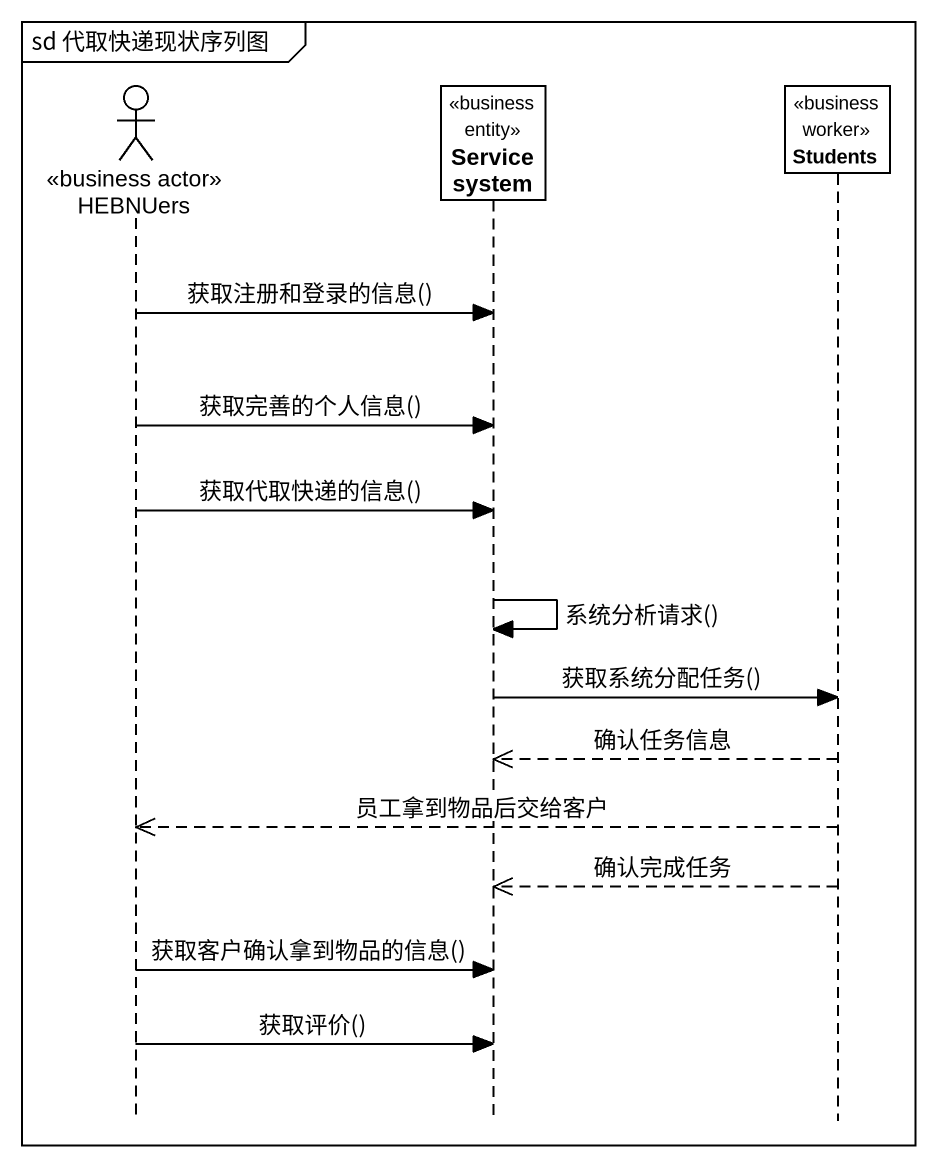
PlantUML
@startuml
mainframe sd 代取快递现状序列图
hide footbox
actor HEBNUers <<business actor>>
participant "Service system" as Service_system <<business entity>>
participant Students <<business worker>>

HEBNUers -> Service_system : 获取注册和登录的信息()
HEBNUers -> Service_system : 获取完善的个人信息()
HEBNUers -> Service_system : 获取代取快递的信息()
Service_system -> Service_system : 系统分析请求()
Service_system -> Students : 获取系统分配任务()
Students -->> Service_system : 确认任务信息
Students -->> HEBNUers : 员工拿到物品后交给客户
Students -->> Service_system : 确认完成任务
HEBNUers -> Service_system : 获取客户确认拿到物品的信息()
HEBNUers -> Service_system : 获取评价()
@enduml
